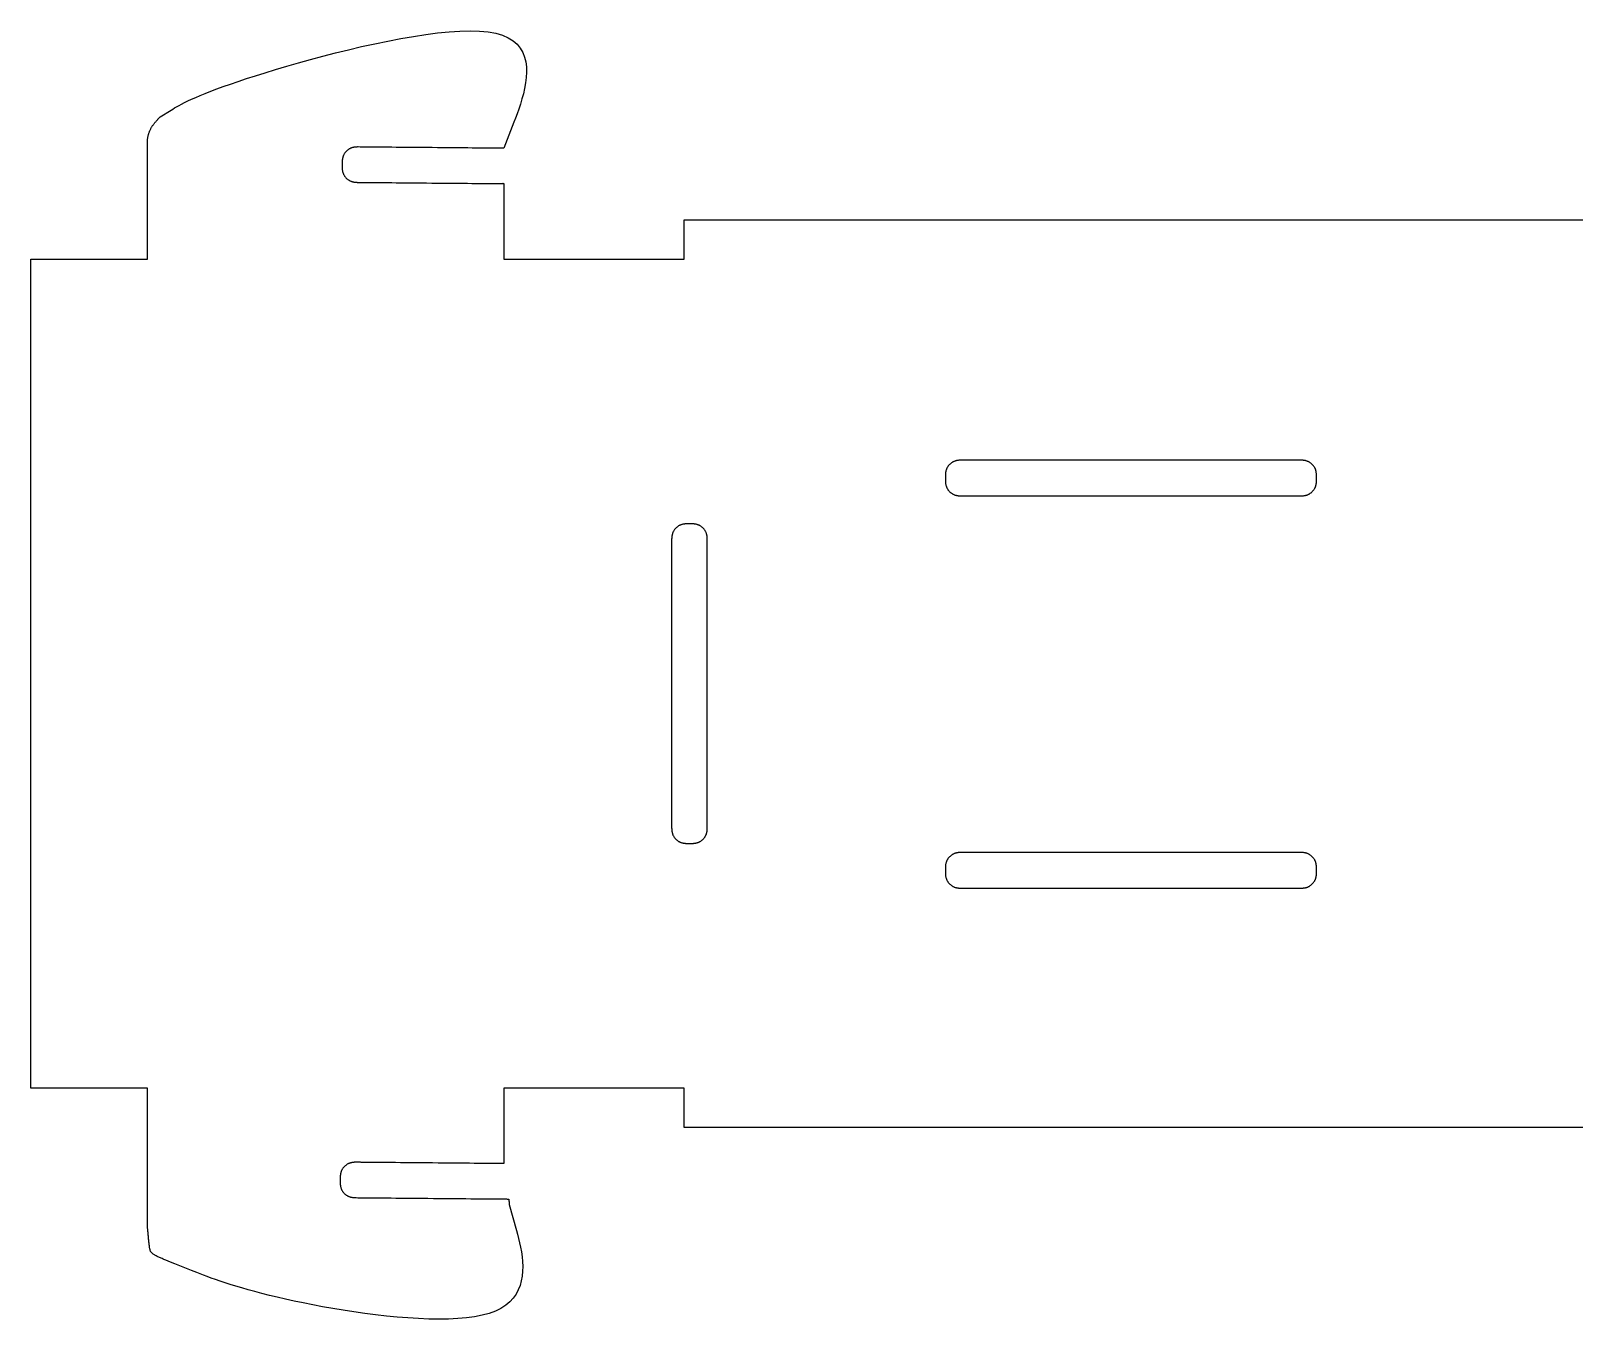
# Model space of a CAD drawing. Header units: millimetres. Extents: x -868 to 826, y 244 to 1051.
# Drawn here: x 27.1 to 232.7, y 244.3 to 416 of the extents above; entities that cross this region are included whole.
import ezdxf

# ---------------------------------------------------------------- set-up
doc = ezdxf.new("R2010")
doc.units = ezdxf.units.MM

msp = doc.modelspace()

# ---------------------------------------------------------------- linework, layer by layer
at = {"flags": 128}
for points in [[(476.595453, 269.856108), (114.078382, 269.856106), (114.078382, 275.106106), (90.060604, 275.106106), (90.060604, 265.056106), (89.773209, 265.058673), (89.579442, 265.060403), (89.353448, 265.062421), (89.09275, 265.064749), (88.794869, 265.067409), (88.457325, 265.070424), (88.07764, 265.073814), (87.653335, 265.077603), (87.18193, 265.081813), (86.662187, 265.086454), (86.097824, 265.091493), (85.493798, 265.096887), (84.855067, 265.102591), (84.18659, 265.10856), (83.493324, 265.114751), (82.780226, 265.121119), (82.052255, 265.12762), (81.314369, 265.134209), (80.571524, 265.140842), (79.82868, 265.147476), (79.090793, 265.154065), (78.362822, 265.160565), (77.649725, 265.166933), (76.956459, 265.173124), (76.287981, 265.179093), (75.649251, 265.184797), (75.045225, 265.190191), (74.480862, 265.195231), (73.961119, 265.199872), (73.489714, 265.204081), (73.065409, 265.20787), (72.685723, 265.211261), (72.34818, 265.214275), (72.050298, 265.216935), (71.7896, 265.219263), (71.563607, 265.221281), (71.369839, 265.223011), (71.205819, 265.224476), (71.069066, 265.225697), (70.957102, 265.226697), (70.867449, 265.227498), (70.797626, 265.228121), (70.745156, 265.22859), (70.707559, 265.228925), (70.682357, 265.22915), (70.667071, 265.229287), (70.659221, 265.229357), (70.656329, 265.229383), (70.655916, 265.229387), (70.405033, 265.231661), (70.367861, 265.231846), (70.327818, 265.231793), (70.285093, 265.231367), (70.239876, 265.230433), (70.192358, 265.228857), (70.142727, 265.226506), (70.091175, 265.223244), (70.03789, 265.218937), (69.983064, 265.213451), (69.926886, 265.206652), (69.869545, 265.198405), (69.811233, 265.188577), (69.752138, 265.177032), (69.692451, 265.163637), (69.632362, 265.148257), (69.57206, 265.130758), (69.511736, 265.111005), (69.45158, 265.088865), (69.391781, 265.064203), (69.332516, 265.036924), (69.273905, 265.00709), (69.216054, 264.974805), (69.15907, 264.94017), (69.103058, 264.903287), (69.048127, 264.864258), (68.994381, 264.823186), (68.941928, 264.780173), (68.890873, 264.735321), (68.841324, 264.688731), (68.793386, 264.640507), (68.747166, 264.590751), (68.70277, 264.539564), (68.660305, 264.487048), (68.619878, 264.433307), (68.581593, 264.378441), (68.545559, 264.322554), (68.511881, 264.265746), (68.480666, 264.208122), (68.45202, 264.149782), (68.42601, 264.090843), (68.402543, 264.031484), (68.381486, 263.971898), (68.362709, 263.912276), (68.346077, 263.852811), (68.331459, 263.793696), (68.318723, 263.735124), (68.307736, 263.677287), (68.298365, 263.620379), (68.290479, 263.564591), (68.283945, 263.510116), (68.278631, 263.457147), (68.274404, 263.405877), (68.271132, 263.356498), (68.268682, 263.309203), (68.266923, 263.264184), (68.265722, 263.221635), (68.264946, 263.181747), (68.264464, 263.144714), (68.264142, 263.110728), (68.262241, 262.894741), (68.259966, 262.644768), (68.259782, 262.607732), (68.259838, 262.567837), (68.260271, 262.525273), (68.261215, 262.48023), (68.262806, 262.432899), (68.265178, 262.383469), (68.268468, 262.332131), (68.272811, 262.279076), (68.278341, 262.224494), (68.285195, 262.168574), (68.293507, 262.111507), (68.303413, 262.053484), (68.315049, 261.994694), (68.328548, 261.935329), (68.344047, 261.875577), (68.361682, 261.81563), (68.381586, 261.755677), (68.403896, 261.69591), (68.428747, 261.636518), (68.456234, 261.577677), (68.486295, 261.519505), (68.518826, 261.462107), (68.553724, 261.405586), (68.590886, 261.350047), (68.630209, 261.295593), (68.671591, 261.242328), (68.714928, 261.190357), (68.760117, 261.139783), (68.807055, 261.090711), (68.85564, 261.043244), (68.905768, 260.997486), (68.957336, 260.953542), (69.010241, 260.911514), (69.064381, 260.871509), (69.119652, 260.833628), (69.175951, 260.797976), (69.233176, 260.764658), (69.291223, 260.733777), (69.349989, 260.705437), (69.409357, 260.679704), (69.469146, 260.656484), (69.529165, 260.635648), (69.589217, 260.617065), (69.649111, 260.600604), (69.70865, 260.586134), (69.767643, 260.573525), (69.825894, 260.562645), (69.88321, 260.553363), (69.939396, 260.54555), (69.99426, 260.539074), (70.047606, 260.533804), (70.099241, 260.52961), (70.148971, 260.52636), (70.196602, 260.523925), (70.24194, 260.522173), (70.284791, 260.520972), (70.324961, 260.520194), (70.362257, 260.519706), (70.396483, 260.519378), (70.614, 260.517436), (70.614419, 260.517432), (70.617354, 260.517406), (70.625319, 260.517334), (70.640831, 260.517196), (70.666404, 260.516967), (70.704555, 260.516625), (70.757798, 260.516149), (70.828649, 260.515515), (70.919624, 260.514701), (71.033237, 260.513684), (71.172004, 260.512443), (71.338442, 260.510953), (71.535064, 260.509194), (71.764387, 260.507142), (72.028925, 260.504775), (72.331196, 260.50207), (72.673712, 260.499005), (73.058991, 260.495558), (73.489548, 260.491705), (73.967898, 260.487425), (74.495298, 260.482706), (75.067976, 260.477581), (75.680901, 260.472097), (76.329042, 260.466297), (77.007368, 260.460227), (77.710848, 260.453933), (78.434452, 260.447458), (79.173148, 260.440848), (79.921906, 260.434148), (80.675694, 260.427403), (81.429483, 260.420658), (82.178241, 260.413958), (82.916937, 260.407348), (83.64054, 260.400873), (84.34402, 260.394579), (85.022346, 260.388509), (85.670487, 260.382709), (86.283412, 260.377225), (86.85609, 260.372101), (87.383491, 260.367381), (87.86184, 260.363101), (88.292397, 260.359248), (88.677676, 260.355801), (89.020193, 260.352736), (89.322463, 260.350031), (89.587002, 260.347664), (89.816324, 260.345612), (90.012947, 260.343853), (90.179384, 260.342364), (90.318151, 260.341122), (90.431765, 260.340105), (90.522739, 260.339291), (90.59359, 260.338657), (90.646833, 260.338181), (90.684984, 260.337839), (90.710557, 260.337611), (90.726069, 260.337472), (90.734035, 260.337401), (90.736969, 260.337374), (90.737389, 260.337371), (90.737389, 260.337356), (90.737395, 260.337251), (90.73741, 260.336968), (90.737439, 260.336416), (90.737488, 260.335507), (90.737559, 260.334151), (90.73766, 260.332257), (90.737793, 260.329738), (90.737965, 260.326503), (90.738179, 260.322463), (90.738441, 260.317529), (90.738755, 260.311611), (90.739126, 260.304619), (90.739558, 260.296465), (90.740057, 260.287059), (90.740627, 260.27631), (90.741273, 260.264131), (90.741999, 260.250431), (90.742811, 260.235122), (90.743713, 260.218113), (90.744708, 260.199359), (90.745788, 260.178996), (90.746944, 260.157202), (90.748166, 260.134155), (90.749445, 260.110035), (90.750772, 260.085021), (90.752136, 260.059291), (90.753529, 260.033024), (90.754941, 260.0064), (90.756362, 259.979597), (90.757784, 259.952793), (90.759196, 259.926169), (90.760589, 259.899902), (90.761953, 259.874173), (90.76328, 259.849158), (90.764559, 259.825038), (90.765781, 259.801992), (90.766937, 259.780197), (90.768017, 259.759834), (90.769012, 259.741081), (90.769914, 259.724071), (90.770726, 259.708762), (90.771452, 259.695062), (90.772098, 259.682883), (90.772668, 259.672135), (90.773167, 259.662728), (90.773599, 259.654574), (90.77397, 259.647582), (90.774284, 259.641664), (90.774546, 259.63673), (90.77476, 259.63269), (90.774932, 259.629455), (90.775065, 259.626936), (90.775166, 259.625043), (90.775237, 259.623686), (90.775286, 259.622777), (90.775315, 259.622225), (90.77533, 259.621942), (90.775335, 259.621838), (90.775336, 259.621823), (91.756587, 256.145043), (91.896176, 255.632737), (92.036852, 255.085582), (92.172796, 254.508683), (92.298188, 253.907151), (92.407208, 253.286091), (92.494035, 252.650614), (92.552849, 252.005826), (92.57783, 251.356836), (92.563157, 250.708751), (92.503011, 250.06668), (92.391571, 249.43573), (92.223017, 248.821011), (91.991529, 248.227629), (91.691287, 247.660692), (91.316469, 247.12531), (90.861257, 246.626589), (90.31983, 246.169637), (89.686368, 245.759564), (88.95505, 245.401476), (88.122373, 245.099165), (87.194096, 244.851153), (86.178294, 244.654646), (85.083045, 244.506848), (83.916424, 244.404966), (82.686506, 244.346203), (81.401368, 244.327767), (80.069086, 244.346862), (78.697735, 244.400693), (77.295392, 244.486466), (75.870132, 244.601386), (74.430031, 244.742658), (72.983164, 244.907489), (71.537609, 245.093082), (70.101441, 245.296644), (68.682735, 245.515379), (67.289568, 245.746494), (65.930016, 245.987193), (64.612154, 246.234682), (63.344058, 246.486166), (62.132252, 246.739196), (60.977052, 246.992705), (59.87722, 247.245971), (58.83152, 247.498274), (57.838714, 247.748892), (56.897566, 247.997103), (56.00684, 248.242186), (55.165297, 248.483419), (54.371702, 248.720082), (53.624817, 248.951453), (52.923406, 249.176809), (52.266231, 249.395431), (51.652056, 249.606597), (51.079644, 249.809584), (50.547759, 250.003672), (50.055162, 250.18814), (49.600618, 250.362265), (49.18289, 250.525327), (48.80074, 250.676604), (48.452932, 250.815375), (46.245936, 251.697223), (45.640021, 251.939389), (45.550585, 251.975204), (45.454806, 252.013678), (45.35344, 252.05457), (45.247242, 252.097641), (45.136966, 252.142649), (45.02337, 252.189356), (44.907208, 252.237521), (44.789235, 252.286903), (44.670206, 252.337263), (44.550878, 252.388361), (44.432006, 252.439956), (44.314345, 252.491808), (44.19865, 252.543678), (44.085676, 252.595324), (43.97618, 252.646508), (43.870916, 252.696989), (43.770641, 252.746526), (43.676108, 252.79488), (43.588075, 252.84181), (43.507107, 252.88719), (43.433024, 252.931342), (43.365455, 252.974704), (43.304029, 253.017712), (43.248378, 253.060803), (43.19813, 253.104413), (43.152916, 253.14898), (43.112366, 253.194938), (43.07611, 253.242726), (43.043777, 253.292779), (43.014997, 253.345534), (42.989401, 253.401429), (42.966619, 253.460898), (42.94628, 253.52438), (42.928014, 253.59231), (42.911452, 253.665125), (42.896223, 253.743262), (42.881957, 253.827158), (42.868284, 253.917248), (42.854834, 254.013969), (42.841307, 254.117556), (42.827677, 254.22743), (42.81399, 254.342812), (42.800289, 254.462919), (42.786621, 254.586973), (42.773029, 254.714191), (42.759558, 254.843795), (42.746252, 254.975002), (42.733157, 255.107033), (42.720318, 255.239107), (42.707778, 255.370444), (42.695582, 255.500262), (42.683776, 255.627782), (42.672404, 255.752222), (42.66151, 255.872803), (42.651139, 255.988743), (42.641336, 256.099263), (42.632146, 256.20358), (42.623612, 256.300916), (42.615781, 256.390489), (42.578382, 256.818466), (42.578382, 275.106106), (27.056076, 275.106106), (27.056075, 385.606106), (42.578381, 385.606106), (42.577211, 400.692663), (42.574888, 400.774436), (42.573348, 400.85796), (42.572699, 400.942966), (42.573049, 401.029185), (42.574506, 401.116346), (42.577178, 401.204182), (42.581172, 401.292422), (42.586596, 401.380797), (42.593559, 401.469038), (42.602168, 401.556875), (42.612514, 401.644085), (42.624613, 401.730622), (42.638466, 401.816486), (42.654073, 401.901676), (42.671434, 401.986193), (42.690547, 402.070037), (42.711414, 402.153207), (42.734034, 402.235703), (42.758407, 402.317525), (42.784533, 402.398672), (42.812411, 402.479146), (42.842042, 402.558945), (42.873425, 402.638069), (42.90656, 402.716519), (42.941447, 402.794294), (42.978086, 402.871394), (43.016477, 402.947818), (43.056619, 403.023567), (43.098512, 403.09864), (43.142157, 403.173038), (43.187512, 403.246738), (43.234376, 403.319627), (43.282506, 403.391571), (43.331658, 403.462436), (43.381591, 403.532088), (43.432063, 403.600391), (43.482829, 403.667212), (43.533648, 403.732415), (43.584277, 403.795867), (43.634473, 403.857433), (43.683995, 403.916979), (43.732598, 403.974369), (43.780041, 404.029471), (43.82608, 404.082148), (43.870474, 404.132267), (43.91298, 404.179693), (43.953354, 404.224293), (43.991355, 404.26593), (44.02674, 404.304471), (44.059265, 404.339782), (44.266034, 404.564119), (45.728194, 405.466775), (45.950525, 405.601659), (46.199552, 405.748877), (46.479153, 405.908747), (46.793205, 406.081587), (47.145589, 406.267715), (47.54018, 406.46745), (47.980858, 406.681111), (48.4715, 406.909014), (49.015985, 407.15148), (49.61819, 407.408826), (50.281994, 407.68137), (51.011275, 407.969432), (51.809911, 408.273328), (52.68178, 408.593378), (53.63076, 408.9299), (54.66073, 409.283212), (55.775566, 409.653632), (56.979148, 410.04148), (58.275354, 410.447072), (59.665483, 410.869844), (61.140524, 411.305691), (62.688887, 411.749624), (64.298981, 412.196655), (65.959217, 412.641796), (67.658004, 413.080058), (69.383753, 413.506453), (71.124874, 413.915991), (72.869777, 414.303686), (74.606871, 414.664547), (76.324568, 414.993587), (78.011276, 415.285817), (79.655405, 415.536248), (81.245367, 415.739893), (82.769571, 415.891762), (84.216426, 415.986867), (85.574343, 416.02022), (86.831732, 415.986832), (87.977003, 415.881715), (88.998566, 415.69988), (89.888055, 415.438283), (90.650004, 415.101663), (91.292171, 414.696702), (91.822312, 414.230082), (92.248187, 413.708486), (92.577552, 413.138597), (92.818166, 412.527097), (92.977785, 411.880669), (93.064169, 411.205996), (93.085074, 410.50976), (93.048258, 409.798644), (92.96148, 409.07933), (92.832496, 408.358502), (92.669065, 407.642841), (92.478944, 406.93903), (92.269892, 406.253752), (92.049665, 405.59369), (91.826021, 404.965526), (91.606719, 404.375943), (91.399516, 403.831623), (90.075732, 400.368553), (90.075333, 400.368557), (90.072539, 400.368582), (90.064957, 400.36865), (90.05019, 400.368782), (90.025846, 400.369), (89.989528, 400.369325), (89.938844, 400.369778), (89.871398, 400.370381), (89.784795, 400.371156), (89.676641, 400.372124), (89.544543, 400.373306), (89.386104, 400.374723), (89.19893, 400.376398), (88.980628, 400.378351), (88.728801, 400.380604), (88.441057, 400.383178), (88.115, 400.386095), (87.748236, 400.389377), (87.33837, 400.393043), (86.883008, 400.397117), (86.380952, 400.401609), (85.835794, 400.406486), (85.252324, 400.411706), (84.63533, 400.417226), (83.989601, 400.423004), (83.319928, 400.428995), (82.631097, 400.435158), (81.9279, 400.441449), (81.215124, 400.447826), (80.497559, 400.454245), (79.779995, 400.460665), (79.067219, 400.467042), (78.364021, 400.473333), (77.675191, 400.479496), (77.005517, 400.485487), (76.359789, 400.491264), (75.742795, 400.496784), (75.159325, 400.502005), (74.614167, 400.506882), (74.112111, 400.511374), (73.656749, 400.515448), (73.246883, 400.519114), (72.880119, 400.522396), (72.554062, 400.525313), (72.266317, 400.527887), (72.014491, 400.53014), (71.796189, 400.532093), (71.609015, 400.533768), (71.450576, 400.535185), (71.318477, 400.536367), (71.210324, 400.537335), (71.123721, 400.53811), (71.056275, 400.538713), (71.00559, 400.539166), (70.969273, 400.539491), (70.944929, 400.539709), (70.930162, 400.539841), (70.922579, 400.539909), (70.919786, 400.539934), (70.919387, 400.539938), (70.6686, 400.542164), (70.631442, 400.542343), (70.591414, 400.542282), (70.548705, 400.541848), (70.503504, 400.540906), (70.456003, 400.539322), (70.406389, 400.536962), (70.354854, 400.533692), (70.301587, 400.529377), (70.246778, 400.523883), (70.190616, 400.517077), (70.133292, 400.508823), (70.074996, 400.498988), (70.015916, 400.487437), (69.956243, 400.474036), (69.896167, 400.458652), (69.835877, 400.441149), (69.775563, 400.421393), (69.715416, 400.399251), (69.655624, 400.374589), (69.596364, 400.34731), (69.537757, 400.317478), (69.479907, 400.285196), (69.422923, 400.250564), (69.366911, 400.213686), (69.311976, 400.174663), (69.258226, 400.133597), (69.205766, 400.09059), (69.154704, 400.045745), (69.105146, 399.999164), (69.057198, 399.950948), (69.010967, 399.901199), (68.96656, 399.85002), (68.924081, 399.797513), (68.883639, 399.74378), (68.84534, 399.688922), (68.80929, 399.633042), (68.775595, 399.576243), (68.744362, 399.518625), (68.715698, 399.460291), (68.689669, 399.401359), (68.666182, 399.342005), (68.645106, 399.282423), (68.626308, 399.222805), (68.609656, 399.163344), (68.595018, 399.104233), (68.582261, 399.045664), (68.571253, 398.98783), (68.561862, 398.930923), (68.553955, 398.875137), (68.547401, 398.820663), (68.542067, 398.767695), (68.537821, 398.716426), (68.534531, 398.667048), (68.532063, 398.619753), (68.530287, 398.574735), (68.52907, 398.532186), (68.528279, 398.492298), (68.527782, 398.455265), (68.527448, 398.421279), (68.525464, 398.205292), (68.523333, 397.955319), (68.52317, 397.918283), (68.523249, 397.878388), (68.523705, 397.835823), (68.524674, 397.79078), (68.52629, 397.743448), (68.528689, 397.694018), (68.532005, 397.64268), (68.536374, 397.589624), (68.541931, 397.53504), (68.548811, 397.479118), (68.557149, 397.422049), (68.56708, 397.364024), (68.578739, 397.305231), (68.592261, 397.245862), (68.607782, 397.186107), (68.625436, 397.126156), (68.645358, 397.066198), (68.667684, 397.006426), (68.692549, 396.947027), (68.720047, 396.88818), (68.750117, 396.830001), (68.782654, 396.772595), (68.817557, 396.716067), (68.854721, 396.660519), (68.894045, 396.606056), (68.935426, 396.552783), (68.97876, 396.500803), (69.023945, 396.45022), (69.070878, 396.401138), (69.119456, 396.353662), (69.169575, 396.307895), (69.221135, 396.263941), (69.27403, 396.221905), (69.32816, 396.18189), (69.383419, 396.144001), (69.439707, 396.108342), (69.49692, 396.075016), (69.554954, 396.044128), (69.613708, 396.015782), (69.673063, 395.990042), (69.732841, 395.966817), (69.792847, 395.945977), (69.852887, 395.92739), (69.912768, 395.910925), (69.972296, 395.896451), (70.031277, 395.883839), (70.089517, 395.872957), (70.146821, 395.863673), (70.202997, 395.855858), (70.257849, 395.849381), (70.311185, 395.84411), (70.36281, 395.839915), (70.412531, 395.836665), (70.460152, 395.834229), (70.505482, 395.832476), (70.548325, 395.831276), (70.588487, 395.830497), (70.625775, 395.830009), (70.659995, 395.829681), (70.877471, 395.827739), (70.87787, 395.827735), (70.880668, 395.82771), (70.888261, 395.827642), (70.903048, 395.82751), (70.927427, 395.827292), (70.963795, 395.826966), (71.01455, 395.826512), (71.082091, 395.825908), (71.168815, 395.825132), (71.277119, 395.824163), (71.409403, 395.822979), (71.568064, 395.82156), (71.755499, 395.819883), (71.974106, 395.817927), (72.226285, 395.815671), (72.514431, 395.813093), (72.840944, 395.810171), (73.208221, 395.806885), (73.61866, 395.803213), (74.074659, 395.799133), (74.577417, 395.794635), (75.123337, 395.789751), (75.707624, 395.784523), (76.32548, 395.778995), (76.972112, 395.77321), (77.642722, 395.76721), (78.332515, 395.761038), (79.036696, 395.754738), (79.750469, 395.748352), (80.469037, 395.741922), (81.187605, 395.735493), (81.901377, 395.729107), (82.605558, 395.722807), (83.295351, 395.716635), (83.965962, 395.710635), (84.612593, 395.70485), (85.23045, 395.699322), (85.814736, 395.694094), (86.360656, 395.68921), (86.863414, 395.684712), (87.319413, 395.680632), (87.729852, 395.67696), (88.097129, 395.673674), (88.423642, 395.670752), (88.711789, 395.668174), (88.963967, 395.665918), (89.182575, 395.663962), (89.37001, 395.662285), (89.52867, 395.660866), (89.660954, 395.659682), (89.769259, 395.658713), (89.957708, 395.657027), (89.923523, 395.657333), (89.974278, 395.656879), (90.010647, 395.656553), (90.035025, 395.656335), (90.049812, 395.656203), (90.057405, 395.656135), (90.060203, 395.65611), (90.060603, 395.656106), (90.060602, 395.65605), (90.060603, 385.606106), (114.078381, 385.606106), (114.078381, 390.856106), (476.595452, 390.856108)], [(198.330367, 356.424416), (198.330367, 356.642256), (198.330344, 356.676533), (198.330185, 356.713885), (198.329757, 356.754119), (198.328921, 356.79704), (198.327543, 356.842458), (198.325488, 356.890178), (198.322619, 356.940005), (198.318803, 356.99175), (198.313901, 357.045217), (198.30778, 357.100215), (198.300304, 357.156548), (198.291337, 357.214026), (198.280744, 357.272454), (198.268389, 357.331639), (198.254137, 357.391389), (198.237852, 357.451511), (198.219399, 357.511811), (198.198642, 357.572095), (198.175445, 357.632172), (198.149674, 357.691848), (198.121233, 357.750945), (198.090189, 357.809343), (198.056649, 357.866939), (198.020721, 357.923629), (197.982512, 357.97931), (197.942131, 358.033877), (197.899683, 358.087225), (197.855276, 358.139251), (197.809019, 358.189853), (197.761018, 358.238923), (197.711379, 358.28636), (197.660213, 358.33206), (197.607626, 358.375917), (197.553724, 358.41783), (197.498615, 358.457692), (197.442407, 358.4954), (197.385207, 358.530851), (197.327123, 358.56394), (197.268262, 358.594565), (197.20873, 358.622618), (197.148651, 358.64804), (197.088202, 358.67092), (197.027573, 358.691394), (196.966959, 358.709596), (196.906548, 358.72566), (196.846534, 358.739717), (196.787108, 358.751904), (196.728462, 358.762353), (196.670788, 358.771198), (196.614277, 358.778572), (196.559122, 358.78461), (196.505514, 358.789444), (196.453644, 358.793209), (196.403704, 358.796039), (196.355888, 358.798067), (196.310384, 358.799425), (196.267386, 358.80025), (196.227086, 358.800673), (196.189675, 358.800829), (195.93717, 358.800851), (195.93624, 358.800851), (195.929728, 358.800851), (195.912052, 358.800851), (195.87763, 358.800851), (195.820879, 358.800851), (195.736219, 358.800851), (195.618066, 358.800851), (195.46084, 358.800851), (195.258958, 358.800851), (195.006838, 358.800851), (194.698898, 358.800851), (194.329555, 358.800851), (193.893229, 358.800851), (193.384338, 358.800851), (192.797297, 358.800851), (192.126527, 358.800851), (191.366445, 358.800851), (190.511469, 358.800851), (189.556018, 358.800851), (188.494508, 358.800851), (187.32415, 358.800851), (186.053315, 358.800851), (184.693167, 358.800851), (183.254873, 358.800851), (181.749595, 358.800851), (180.188496, 358.800851), (178.582742, 358.800851), (176.943495, 358.800851), (175.28192, 358.800851), (173.609181, 358.800851), (171.936443, 358.800851), (170.274868, 358.800851), (168.635622, 358.800851), (167.029868, 358.800851), (165.468769, 358.800851), (163.96349, 358.800851), (162.525195, 358.800851), (161.165049, 358.800851), (159.894214, 358.800851), (158.723856, 358.800851), (157.662346, 358.800851), (156.706894, 358.800851), (155.851919, 358.800851), (155.091836, 358.800851), (154.421066, 358.800851), (153.834026, 358.800851), (153.325134, 358.800851), (152.888808, 358.800851), (152.519465, 358.800851), (152.211525, 358.800851), (151.959406, 358.800851), (151.757523, 358.800851), (151.600297, 358.800851), (151.482145, 358.800851), (151.397485, 358.800851), (151.340734, 358.800851), (151.306312, 358.800851), (151.288636, 358.800851), (151.282123, 358.800851), (151.281193, 358.800851), (151.062978, 358.800851), (151.02864, 358.800829), (150.991222, 358.800673), (150.950914, 358.80025), (150.907909, 358.799425), (150.862398, 358.798067), (150.814572, 358.796039), (150.764624, 358.793209), (150.712746, 358.789444), (150.65913, 358.78461), (150.603966, 358.778572), (150.547448, 358.771198), (150.489766, 358.762353), (150.431113, 358.751904), (150.371682, 358.739717), (150.311662, 358.72566), (150.251248, 358.709596), (150.190628, 358.691394), (150.129997, 358.67092), (150.069546, 358.64804), (150.009466, 358.622618), (149.949936, 358.594565), (149.891076, 358.56394), (149.832995, 358.530851), (149.775799, 358.4954), (149.719596, 358.457692), (149.664492, 358.41783), (149.610597, 358.375917), (149.558015, 358.33206), (149.506856, 358.28636), (149.457226, 358.238923), (149.409233, 358.189853), (149.362984, 358.139251), (149.318585, 358.087225), (149.276146, 358.033877), (149.235772, 357.97931), (149.197572, 357.923629), (149.161651, 357.866939), (149.128119, 357.809343), (149.097082, 357.750945), (149.068647, 357.691848), (149.042882, 357.632172), (149.019691, 357.572095), (148.998939, 357.511811), (148.98049, 357.451511), (148.964209, 357.391389), (148.94996, 357.331639), (148.937608, 357.272454), (148.927018, 357.214026), (148.918052, 357.156548), (148.910578, 357.100215), (148.904459, 357.045217), (148.899558, 356.99175), (148.895743, 356.940005), (148.892874, 356.890178), (148.89082, 356.842458), (148.889442, 356.79704), (148.888607, 356.754119), (148.888177, 356.713885), (148.88802, 356.676533), (148.887997, 356.424416), (148.887997, 356.206575), (148.888019, 356.172298), (148.888176, 356.134946), (148.888603, 356.094713), (148.889433, 356.051791), (148.890802, 356.006374), (148.892843, 355.958654), (148.895692, 355.908826), (148.899483, 355.857081), (148.904352, 355.803614), (148.910433, 355.748616), (148.917859, 355.692283), (148.926766, 355.634805), (148.937288, 355.576377), (148.949559, 355.517192), (148.963717, 355.457442), (148.979892, 355.39732), (148.998222, 355.337021), (149.018841, 355.276736), (149.041882, 355.216659), (149.06748, 355.156983), (149.095732, 355.097887), (149.12657, 355.039488), (149.159892, 354.981892), (149.195592, 354.925202), (149.233565, 354.869521), (149.273707, 354.814955), (149.315913, 354.761607), (149.360079, 354.70958), (149.406099, 354.658979), (149.45387, 354.609908), (149.503286, 354.562471), (149.554242, 354.516771), (149.606635, 354.472914), (149.660359, 354.431002), (149.715309, 354.39114), (149.771381, 354.353431), (149.828471, 354.31798), (149.886473, 354.284891), (149.945283, 354.254266), (150.004796, 354.226213), (150.064894, 354.200793), (150.125394, 354.177912), (150.186105, 354.157437), (150.24683, 354.139235), (150.307376, 354.123171), (150.367548, 354.109114), (150.427152, 354.096927), (150.485993, 354.086478), (150.543877, 354.077633), (150.60061, 354.070259), (150.655996, 354.064221), (150.709842, 354.059387), (150.761952, 354.055622), (150.812133, 354.052792), (150.860191, 354.050765), (150.905929, 354.049406), (150.949154, 354.048581), (150.989673, 354.048158), (151.02729, 354.048002), (151.281193, 354.04798), (151.282123, 354.04798), (151.288636, 354.04798), (151.306312, 354.04798), (151.340734, 354.04798), (151.397485, 354.04798), (151.482145, 354.04798), (151.600297, 354.04798), (151.757523, 354.04798), (151.959406, 354.04798), (152.211525, 354.04798), (152.519465, 354.04798), (152.888808, 354.04798), (153.325134, 354.04798), (153.834026, 354.04798), (154.421066, 354.04798), (155.091836, 354.04798), (155.851919, 354.04798), (156.706894, 354.04798), (157.662346, 354.04798), (158.723856, 354.04798), (159.894214, 354.04798), (161.165049, 354.04798), (162.525195, 354.04798), (163.96349, 354.04798), (165.468769, 354.04798), (167.029868, 354.04798), (168.635622, 354.04798), (170.274868, 354.04798), (171.936443, 354.04798), (173.609181, 354.04798), (175.28192, 354.04798), (176.943495, 354.04798), (178.582742, 354.04798), (180.188496, 354.04798), (181.749595, 354.04798), (183.254873, 354.04798), (184.693167, 354.04798), (186.053315, 354.04798), (187.32415, 354.04798), (188.494508, 354.04798), (189.556018, 354.04798), (190.511469, 354.04798), (191.366445, 354.04798), (192.126527, 354.04798), (192.797297, 354.04798), (193.384338, 354.04798), (193.893229, 354.04798), (194.329555, 354.04798), (194.698898, 354.04798), (195.006838, 354.04798), (195.258958, 354.04798), (195.46084, 354.04798), (195.618066, 354.04798), (195.736219, 354.04798), (195.820879, 354.04798), (195.87763, 354.04798), (195.912052, 354.04798), (195.929728, 354.04798), (195.93624, 354.04798), (195.93717, 354.04798), (196.156553, 354.04798), (196.191074, 354.048002), (196.228691, 354.048158), (196.269208, 354.048581), (196.312434, 354.049406), (196.358173, 354.050765), (196.40623, 354.052792), (196.456412, 354.055622), (196.508522, 354.059387), (196.562368, 354.064221), (196.617754, 354.070259), (196.674486, 354.077633), (196.732371, 354.086478), (196.791211, 354.096927), (196.850815, 354.109114), (196.910988, 354.123171), (196.971534, 354.139235), (197.032259, 354.157437), (197.09297, 354.177912), (197.15347, 354.200793), (197.213567, 354.226213), (197.273081, 354.254266), (197.33189, 354.284891), (197.389892, 354.31798), (197.446982, 354.353431), (197.503055, 354.39114), (197.558005, 354.431002), (197.611729, 354.472914), (197.664121, 354.516771), (197.715078, 354.562471), (197.764493, 354.609908), (197.812264, 354.658979), (197.858285, 354.70958), (197.902451, 354.761607), (197.944656, 354.814955), (197.984799, 354.869521), (198.022772, 354.925202), (198.058472, 354.981892), (198.091793, 355.039488), (198.122632, 355.097887), (198.150883, 355.156983), (198.176482, 355.216659), (198.199523, 355.276736), (198.220142, 355.337021), (198.238471, 355.39732), (198.254647, 355.457442), (198.268803, 355.517192), (198.281076, 355.576377), (198.291598, 355.634805), (198.300505, 355.692283), (198.307931, 355.748616), (198.314011, 355.803614), (198.318879, 355.857081), (198.322672, 355.908826), (198.325521, 355.958654), (198.327562, 356.006374), (198.328931, 356.051791), (198.329761, 356.094713), (198.330188, 356.134946), (198.330344, 356.172298), (198.330367, 356.424416)], [(114.798903, 307.729498), (115.016743, 307.729498), (115.05102, 307.72952), (115.088372, 307.729679), (115.128606, 307.730107), (115.171527, 307.730943), (115.216944, 307.732321), (115.264663, 307.734376), (115.314491, 307.737243), (115.366234, 307.741059), (115.419701, 307.74596), (115.474697, 307.752079), (115.531029, 307.759554), (115.588504, 307.768519), (115.64693, 307.779109), (115.706113, 307.791461), (115.765859, 307.80571), (115.825976, 307.821991), (115.886272, 307.84044), (115.946552, 307.861192), (116.006624, 307.884383), (116.066293, 307.910149), (116.125383, 307.938583), (116.183775, 307.96962), (116.241363, 308.003153), (116.298045, 308.039073), (116.353718, 308.077274), (116.408275, 308.117648), (116.461615, 308.160088), (116.513632, 308.204487), (116.564223, 308.250737), (116.613286, 308.298733), (116.660713, 308.348364), (116.706403, 308.399526), (116.750252, 308.452109), (116.792154, 308.506008), (116.832008, 308.561114), (116.869708, 308.617321), (116.905151, 308.674522), (116.938232, 308.732608), (116.96885, 308.791472), (116.996897, 308.851009), (117.022311, 308.911095), (117.045187, 308.971553), (117.065657, 309.032192), (117.083854, 309.09282), (117.099914, 309.153242), (117.113969, 309.213271), (117.126153, 309.272712), (117.136599, 309.331373), (117.145442, 309.389064), (117.152814, 309.445592), (117.158851, 309.500765), (117.163684, 309.554391), (117.167448, 309.606279), (117.170277, 309.656235), (117.172304, 309.704069), (117.173663, 309.74959), (117.174487, 309.792602), (117.17491, 309.832918), (117.175066, 309.870344), (117.175088, 310.122944), (117.175088, 310.123732), (117.175088, 310.129245), (117.175088, 310.144208), (117.175088, 310.173346), (117.175088, 310.221385), (117.175088, 310.293051), (117.175088, 310.393067), (117.175088, 310.52616), (117.175088, 310.697056), (117.175088, 310.910477), (117.175088, 311.17115), (117.175088, 311.483801), (117.175088, 311.853154), (117.175088, 312.283935), (117.175088, 312.780868), (117.175088, 313.34868), (117.175088, 313.992094), (117.175088, 314.715837), (117.175088, 315.524634), (117.175088, 316.423208), (117.175088, 317.413926), (117.175088, 318.489695), (117.175088, 319.641069), (117.175088, 320.858594), (117.175088, 322.132823), (117.175088, 323.454303), (117.175088, 324.813585), (117.175088, 326.201219), (117.175088, 327.607753), (117.175088, 329.023738), (117.175088, 330.439722), (117.175088, 331.846256), (117.175088, 333.233889), (117.175088, 334.593171), (117.175088, 335.914652), (117.175088, 337.18888), (117.175088, 338.406407), (117.175088, 339.557779), (117.175088, 340.63355), (117.175088, 341.624266), (117.175088, 342.522842), (117.175088, 343.331638), (117.175088, 344.055382), (117.175088, 344.698796), (117.175088, 345.266607), (117.175088, 345.763541), (117.175088, 346.194321), (117.175088, 346.563674), (117.175088, 346.876324), (117.175088, 347.136998), (117.175088, 347.35042), (117.175088, 347.521314), (117.175088, 347.654407), (117.175088, 347.754424), (117.175088, 347.826089), (117.175088, 347.874129), (117.175088, 347.903268), (117.175088, 347.918231), (117.175088, 347.923744), (117.175088, 347.924532), (117.175088, 348.142788), (117.175066, 348.177131), (117.17491, 348.214557), (117.174487, 348.254872), (117.173663, 348.297886), (117.172304, 348.343406), (117.170277, 348.39124), (117.167448, 348.441197), (117.163684, 348.493084), (117.158851, 348.54671), (117.152814, 348.601883), (117.145442, 348.65841), (117.136599, 348.716101), (117.126153, 348.774763), (117.113969, 348.834204), (117.099914, 348.894232), (117.083854, 348.954656), (117.065657, 349.015283), (117.045187, 349.075921), (117.022311, 349.13638), (116.996897, 349.196466), (116.96885, 349.256002), (116.938232, 349.314868), (116.905151, 349.372954), (116.869708, 349.430153), (116.832008, 349.48636), (116.792154, 349.541467), (116.750252, 349.595366), (116.706403, 349.64795), (116.660713, 349.699111), (116.613286, 349.748743), (116.564223, 349.796737), (116.513632, 349.842987), (116.461615, 349.887387), (116.408275, 349.929827), (116.353718, 349.970201), (116.298045, 350.008402), (116.241363, 350.044322), (116.183775, 350.077854), (116.125383, 350.108892), (116.066293, 350.137326), (116.006624, 350.163091), (115.946552, 350.186282), (115.886272, 350.207035), (115.825976, 350.225484), (115.765859, 350.241765), (115.706113, 350.256013), (115.64693, 350.268365), (115.588504, 350.278957), (115.531029, 350.287921), (115.474697, 350.295395), (115.419701, 350.301515), (115.366234, 350.306415), (115.314491, 350.310232), (115.264663, 350.3131), (115.216944, 350.315154), (115.171527, 350.316532), (115.128606, 350.317367), (115.088372, 350.317797), (115.05102, 350.317954), (114.798903, 350.317977), (114.581063, 350.317977), (114.546786, 350.317954), (114.509433, 350.317798), (114.4692, 350.317371), (114.426278, 350.316541), (114.380859, 350.315173), (114.33314, 350.313131), (114.283311, 350.310282), (114.231566, 350.30649), (114.178097, 350.301621), (114.123099, 350.295542), (114.066763, 350.288115), (114.009283, 350.279209), (113.950853, 350.268686), (113.891665, 350.256414), (113.831911, 350.242257), (113.771786, 350.226082), (113.711482, 350.207752), (113.651192, 350.187134), (113.59111, 350.164093), (113.531429, 350.138494), (113.472326, 350.110243), (113.41392, 350.079403), (113.356316, 350.046082), (113.299617, 350.010382), (113.243928, 349.972408), (113.189353, 349.932266), (113.135996, 349.890059), (113.08396, 349.845892), (113.03335, 349.799871), (112.98427, 349.752098), (112.936823, 349.702681), (112.891115, 349.651723), (112.847248, 349.599327), (112.805327, 349.545601), (112.765456, 349.490647), (112.727739, 349.434571), (112.692281, 349.377477), (112.659183, 349.31947), (112.628553, 349.260655), (112.600491, 349.201135), (112.575065, 349.141032), (112.552179, 349.080525), (112.5317, 349.019806), (112.513493, 348.959073), (112.497426, 348.898519), (112.483365, 348.838338), (112.471175, 348.778725), (112.460724, 348.719874), (112.451877, 348.661981), (112.444501, 348.605239), (112.438462, 348.549844), (112.433627, 348.495989), (112.429861, 348.443869), (112.427031, 348.393679), (112.425002, 348.345613), (112.423643, 348.299866), (112.422819, 348.256632), (112.422395, 348.216105), (112.422239, 348.178482), (112.422217, 347.924532), (112.422217, 347.923744), (112.422217, 347.918231), (112.422217, 347.903268), (112.422217, 347.874129), (112.422217, 347.826089), (112.422217, 347.754424), (112.422217, 347.654407), (112.422217, 347.521314), (112.422217, 347.35042), (112.422217, 347.136998), (112.422217, 346.876324), (112.422217, 346.563674), (112.422217, 346.194321), (112.422217, 345.763541), (112.422217, 345.266607), (112.422217, 344.698796), (112.422217, 344.055382), (112.422217, 343.331638), (112.422217, 342.522842), (112.422217, 341.624266), (112.422217, 340.63355), (112.422217, 339.557779), (112.422217, 338.406407), (112.422217, 337.18888), (112.422217, 335.914652), (112.422217, 334.593171), (112.422217, 333.233889), (112.422217, 331.846256), (112.422217, 330.439722), (112.422217, 329.023738), (112.422217, 327.607753), (112.422217, 326.201219), (112.422217, 324.813585), (112.422217, 323.454303), (112.422217, 322.132823), (112.422217, 320.858594), (112.422217, 319.641069), (112.422217, 318.489695), (112.422217, 317.413926), (112.422217, 316.423208), (112.422217, 315.524634), (112.422217, 314.715837), (112.422217, 313.992094), (112.422217, 313.34868), (112.422217, 312.780868), (112.422217, 312.283935), (112.422217, 311.853154), (112.422217, 311.483801), (112.422217, 311.17115), (112.422217, 310.910477), (112.422217, 310.697056), (112.422217, 310.52616), (112.422217, 310.393067), (112.422217, 310.293051), (112.422217, 310.221385), (112.422217, 310.173346), (112.422217, 310.144208), (112.422217, 310.129245), (112.422217, 310.123732), (112.422217, 310.122944), (112.422217, 309.903561), (112.422239, 309.869041), (112.422395, 309.831425), (112.422819, 309.790906), (112.423643, 309.74768), (112.425002, 309.701941), (112.427031, 309.653884), (112.429861, 309.603702), (112.433627, 309.55159), (112.438462, 309.497743), (112.444501, 309.442355), (112.451877, 309.385622), (112.460724, 309.327736), (112.471175, 309.268892), (112.483365, 309.209285), (112.497426, 309.149109), (112.513493, 309.088559), (112.5317, 309.02783), (112.552179, 308.967115), (112.575065, 308.906609), (112.600491, 308.846507), (112.628553, 308.786986), (112.659183, 308.728169), (112.692281, 308.67016), (112.727739, 308.613062), (112.765456, 308.556981), (112.805327, 308.502022), (112.847248, 308.448289), (112.891115, 308.395887), (112.936823, 308.344921), (112.98427, 308.295496), (113.03335, 308.247717), (113.08396, 308.201686), (113.135996, 308.157512), (113.189353, 308.115296), (113.243928, 308.075146), (113.299617, 308.037164), (113.356316, 308.001456), (113.41392, 307.968127), (113.472326, 307.937281), (113.531429, 307.909023), (113.59111, 307.883418), (113.651192, 307.860372), (113.711482, 307.839749), (113.771786, 307.821415), (113.831911, 307.805235), (113.891665, 307.791075), (113.950853, 307.7788), (114.009283, 307.768276), (114.066763, 307.759366), (114.123099, 307.751939), (114.178097, 307.745857), (114.231566, 307.740988), (114.283311, 307.737196), (114.33314, 307.734345), (114.380859, 307.732303), (114.426278, 307.730934), (114.4692, 307.730104), (114.509433, 307.729678), (114.546786, 307.72952), (114.798903, 307.729498)], [(198.330367, 304.142832), (198.330367, 304.360671), (198.330344, 304.394949), (198.330185, 304.432301), (198.329757, 304.472535), (198.328921, 304.515456), (198.327543, 304.560873), (198.325488, 304.608593), (198.322619, 304.658421), (198.318803, 304.710166), (198.313901, 304.763633), (198.30778, 304.818631), (198.300304, 304.874964), (198.291337, 304.932442), (198.280744, 304.990869), (198.268389, 305.050055), (198.254137, 305.109805), (198.237852, 305.169926), (198.219399, 305.230226), (198.198642, 305.290511), (198.175445, 305.350588), (198.149674, 305.410263), (198.121233, 305.46936), (198.090189, 305.527759), (198.056649, 305.585355), (198.020721, 305.642045), (197.982512, 305.697725), (197.942131, 305.752293), (197.899683, 305.80564), (197.855276, 305.857667), (197.809019, 305.908268), (197.761018, 305.957339), (197.711379, 306.004776), (197.660213, 306.050476), (197.607626, 306.094333), (197.553724, 306.136245), (197.498615, 306.176107), (197.442407, 306.213816), (197.385207, 306.249266), (197.327123, 306.282356), (197.268262, 306.31298), (197.20873, 306.341034), (197.148651, 306.366455), (197.088202, 306.389336), (197.027573, 306.40981), (196.966959, 306.428012), (196.906548, 306.444075), (196.846534, 306.458133), (196.787108, 306.47032), (196.728462, 306.480768), (196.670788, 306.489614), (196.614277, 306.496987), (196.559122, 306.503026), (196.505514, 306.50786), (196.453644, 306.511625), (196.403704, 306.514455), (196.355888, 306.516482), (196.310384, 306.517841), (196.267386, 306.518666), (196.227086, 306.519088), (196.189675, 306.519245), (195.93717, 306.519267), (195.93624, 306.519267), (195.929728, 306.519267), (195.912052, 306.519267), (195.87763, 306.519267), (195.820879, 306.519267), (195.736219, 306.519267), (195.618066, 306.519267), (195.46084, 306.519267), (195.258958, 306.519267), (195.006838, 306.519267), (194.698898, 306.519267), (194.329555, 306.519267), (193.893229, 306.519267), (193.384338, 306.519267), (192.797297, 306.519267), (192.126527, 306.519267), (191.366445, 306.519267), (190.511469, 306.519267), (189.556018, 306.519267), (188.494508, 306.519267), (187.32415, 306.519267), (186.053315, 306.519267), (184.693167, 306.519267), (183.254873, 306.519267), (181.749595, 306.519267), (180.188496, 306.519267), (178.582742, 306.519267), (176.943495, 306.519267), (175.28192, 306.519267), (173.609181, 306.519267), (171.936443, 306.519267), (170.274868, 306.519267), (168.635622, 306.519267), (167.029868, 306.519267), (165.468769, 306.519267), (163.96349, 306.519267), (162.525195, 306.519267), (161.165049, 306.519267), (159.894214, 306.519267), (158.723856, 306.519267), (157.662346, 306.519267), (156.706894, 306.519267), (155.851919, 306.519267), (155.091836, 306.519267), (154.421066, 306.519267), (153.834026, 306.519267), (153.325134, 306.519267), (152.888808, 306.519267), (152.519465, 306.519267), (152.211525, 306.519267), (151.959406, 306.519267), (151.757523, 306.519267), (151.600297, 306.519267), (151.482145, 306.519267), (151.397485, 306.519267), (151.340734, 306.519267), (151.306312, 306.519267), (151.288636, 306.519267), (151.282123, 306.519267), (151.281193, 306.519267), (151.062978, 306.519267), (151.02864, 306.519245), (150.991222, 306.519088), (150.950914, 306.518666), (150.907909, 306.517841), (150.862398, 306.516482), (150.814572, 306.514455), (150.764624, 306.511625), (150.712746, 306.50786), (150.65913, 306.503026), (150.603966, 306.496987), (150.547448, 306.489614), (150.489766, 306.480768), (150.431113, 306.47032), (150.371682, 306.458133), (150.311662, 306.444075), (150.251248, 306.428012), (150.190628, 306.40981), (150.129997, 306.389336), (150.069546, 306.366455), (150.009466, 306.341034), (149.949936, 306.31298), (149.891076, 306.282356), (149.832995, 306.249266), (149.775799, 306.213816), (149.719596, 306.176107), (149.664492, 306.136245), (149.610597, 306.094333), (149.558015, 306.050476), (149.506856, 306.004776), (149.457226, 305.957339), (149.409233, 305.908268), (149.362984, 305.857667), (149.318585, 305.80564), (149.276146, 305.752293), (149.235772, 305.697725), (149.197572, 305.642045), (149.161651, 305.585355), (149.128119, 305.527759), (149.097082, 305.46936), (149.068647, 305.410263), (149.042882, 305.350588), (149.019691, 305.290511), (148.998939, 305.230226), (148.98049, 305.169926), (148.964209, 305.109805), (148.94996, 305.050055), (148.937608, 304.990869), (148.927018, 304.932442), (148.918052, 304.874964), (148.910578, 304.818631), (148.904459, 304.763633), (148.899558, 304.710166), (148.895743, 304.658421), (148.892874, 304.608593), (148.89082, 304.560873), (148.889442, 304.515456), (148.888607, 304.472535), (148.888177, 304.432301), (148.88802, 304.394949), (148.887997, 304.142832), (148.887997, 303.924991), (148.888019, 303.890713), (148.888176, 303.853362), (148.888603, 303.813128), (148.889433, 303.770206), (148.890802, 303.724789), (148.892843, 303.677069), (148.895692, 303.627241), (148.899483, 303.575496), (148.904352, 303.52203), (148.910433, 303.467032), (148.917859, 303.410699), (148.926766, 303.353221), (148.937288, 303.294793), (148.949559, 303.235608), (148.963717, 303.175857), (148.979892, 303.115736), (148.998222, 303.055436), (149.018841, 302.995151), (149.041882, 302.935074), (149.06748, 302.875399), (149.095732, 302.816302), (149.12657, 302.757904), (149.159892, 302.700308), (149.195592, 302.643618), (149.233565, 302.587937), (149.273707, 302.533371), (149.315913, 302.480022), (149.360079, 302.427996), (149.406099, 302.377394), (149.45387, 302.328324), (149.503286, 302.280886), (149.554242, 302.235187), (149.606635, 302.19133), (149.660359, 302.149417), (149.715309, 302.109555), (149.771381, 302.071846), (149.828471, 302.036396), (149.886473, 302.003307), (149.945283, 301.972682), (150.004796, 301.944628), (150.064894, 301.919208), (150.125394, 301.896328), (150.186105, 301.875852), (150.24683, 301.857651), (150.307376, 301.841587), (150.367548, 301.827529), (150.427152, 301.815343), (150.485993, 301.804894), (150.543877, 301.796049), (150.60061, 301.788675), (150.655996, 301.782637), (150.709842, 301.777803), (150.761952, 301.774038), (150.812133, 301.771207), (150.860191, 301.76918), (150.905929, 301.767822), (150.949154, 301.766997), (150.989673, 301.766574), (151.02729, 301.766418), (151.281193, 301.766396), (151.282123, 301.766396), (151.288636, 301.766396), (151.306312, 301.766396), (151.340734, 301.766396), (151.397485, 301.766396), (151.482145, 301.766396), (151.600297, 301.766396), (151.757523, 301.766396), (151.959406, 301.766396), (152.211525, 301.766396), (152.519465, 301.766396), (152.888808, 301.766396), (153.325134, 301.766396), (153.834026, 301.766396), (154.421066, 301.766396), (155.091836, 301.766396), (155.851919, 301.766396), (156.706894, 301.766396), (157.662346, 301.766396), (158.723856, 301.766396), (159.894214, 301.766396), (161.165049, 301.766396), (162.525195, 301.766396), (163.96349, 301.766396), (165.468769, 301.766396), (167.029868, 301.766396), (168.635622, 301.766396), (170.274868, 301.766396), (171.936443, 301.766396), (173.609181, 301.766396), (175.28192, 301.766396), (176.943495, 301.766396), (178.582742, 301.766396), (180.188496, 301.766396), (181.749595, 301.766396), (183.254873, 301.766396), (184.693167, 301.766396), (186.053315, 301.766396), (187.32415, 301.766396), (188.494508, 301.766396), (189.556018, 301.766396), (190.511469, 301.766396), (191.366445, 301.766396), (192.126527, 301.766396), (192.797297, 301.766396), (193.384338, 301.766396), (193.893229, 301.766396), (194.329555, 301.766396), (194.698898, 301.766396), (195.006838, 301.766396), (195.258958, 301.766396), (195.46084, 301.766396), (195.618066, 301.766396), (195.736219, 301.766396), (195.820879, 301.766396), (195.87763, 301.766396), (195.912052, 301.766396), (195.929728, 301.766396), (195.93624, 301.766396), (195.93717, 301.766396), (196.156553, 301.766396), (196.191074, 301.766418), (196.228691, 301.766574), (196.269208, 301.766997), (196.312434, 301.767822), (196.358173, 301.76918), (196.40623, 301.771207), (196.456412, 301.774038), (196.508522, 301.777803), (196.562368, 301.782637), (196.617754, 301.788675), (196.674486, 301.796049), (196.732371, 301.804894), (196.791211, 301.815343), (196.850815, 301.827529), (196.910988, 301.841587), (196.971534, 301.857651), (197.032259, 301.875852), (197.09297, 301.896328), (197.15347, 301.919208), (197.213567, 301.944628), (197.273081, 301.972682), (197.33189, 302.003307), (197.389892, 302.036396), (197.446982, 302.071846), (197.503055, 302.109555), (197.558005, 302.149417), (197.611729, 302.19133), (197.664121, 302.235187), (197.715078, 302.280886), (197.764493, 302.328324), (197.812264, 302.377394), (197.858285, 302.427996), (197.902451, 302.480022), (197.944656, 302.533371), (197.984799, 302.587937), (198.022772, 302.643618), (198.058472, 302.700308), (198.091793, 302.757904), (198.122632, 302.816302), (198.150883, 302.875399), (198.176482, 302.935074), (198.199523, 302.995151), (198.220142, 303.055436), (198.238471, 303.115736), (198.254647, 303.175857), (198.268803, 303.235608), (198.281076, 303.294793), (198.291598, 303.353221), (198.300505, 303.410699), (198.307931, 303.467032), (198.314011, 303.52203), (198.318879, 303.575496), (198.322672, 303.627241), (198.325521, 303.677069), (198.327562, 303.724789), (198.328931, 303.770206), (198.329761, 303.813128), (198.330188, 303.853362), (198.330344, 303.890713), (198.330367, 304.142832)]]:
    msp.add_lwpolyline(points, dxfattribs=at)

doc.saveas('drawing.dxf')
